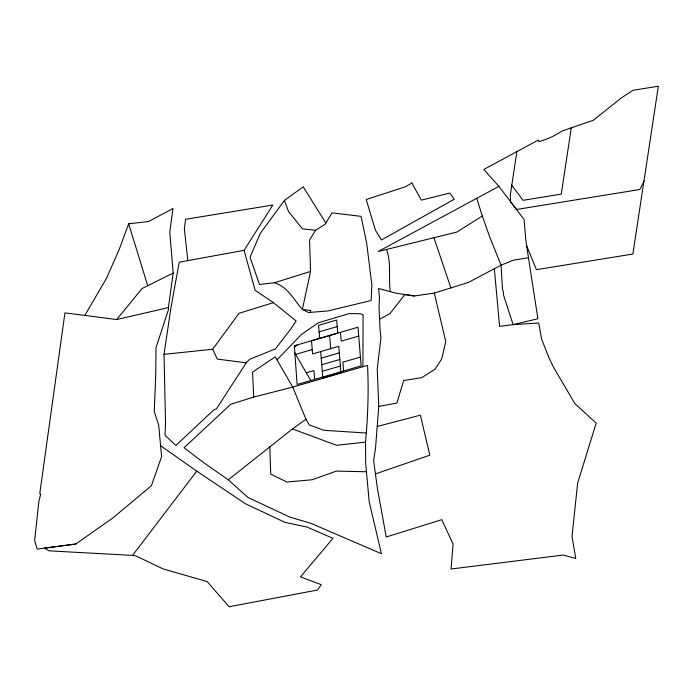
<?xml version="1.0" encoding="UTF-8"?>
<svg xmlns="http://www.w3.org/2000/svg" width="693" height="693" viewBox="0 0 693 693"><rect width="100%" height="100%" fill="white"/><g stroke="black" fill="none" stroke-linecap="round" stroke-linejoin="round"><path stroke-width="1.04" d="M362.933 366.692L363.08 314.839L360.646 313.756L349.419 313.539L318.373 322.773L301.386 334.502L276.992 359.866M365.532 442.16C367.896 416.588 368.789 391.095 367.541 365.358L292.749 387.118L253.699 397.063L230.648 404.296L184.035 447.782L203.673 462.655L228.292 479.799L247.834 497.409L290.003 517.169L310.438 523.137L381.445 553.733L369.196 501.871L365.722 463.582L365.532 442.16L336.529 445.27L292.463 428.924L228.292 479.799M494.36 268.884L499.575 326.325L513.097 324.636L538.704 323.007L541.666 339.249L548.908 357.649L553.586 367.342L574.887 403.655L596.188 423.102L577.633 483.064L572.02 536.547L575.77 558.549L563.21 555.05L451.056 569.014L453.075 544.057L441.787 519.663L386.226 536.997L377.364 488.175L373.622 460.49L375.545 447.973L378.742 406.401L377.243 368.65L380.977 337.716L380.076 329.634L379.028 307.25L379.469 297.401L378.577 288.505L395.686 293.113L414.336 295.98L434.294 293.087L468.459 282.389L501.065 265.142L513.695 260.109L528.464 257.77L525.77 239.639L524.099 219.56L498.934 186.348L483.827 169.473L538.201 140.081L538.894 141.641L540.107 141.303A57.38 37.942 -25.9 0 0 554.374 135.568L562.404 130.916L593.277 120.296L621.638 97.704L633.142 90.22L658.35 86.244L632.865 254.045L536.417 269.681L526.706 245.902M168.408 307.605L173.181 273.033L169.785 232.129L172.981 208.498L148.579 221.535L128.647 223.796L119.257 249.35L106.427 278.456L84.823 315.402L64.934 312.889L39.77 493.641L40.757 493.996L38.886 501.247L34.65 540.375L37.171 549.09L75.78 544.031L112.725 518.043L151.403 485.741L161.616 456.618L158.671 425.043L154.262 411.564L155.752 375.156L156.02 347.695L168.65 309L168.408 307.605L116.693 319.551L84.823 315.402M244.075 250.355L255.154 290.315L273.432 302.633L296.128 321.015L290.817 328.932L275.372 348.925L249.679 359.277L246.206 362.846L216.398 408.905L214.284 409.494L175.866 445.452L164.995 435.265L165.549 423.12L164.007 354.34L170.989 307.493L179.21 262.179L244.075 250.355L272.817 205.05L185.611 219.283L184.347 228.664L187.794 260.611M571.327 127.703L561.261 194.118L523.085 200.303L511.486 184.996M310.395 312.387L327.919 310.949L371.136 300.519L371.872 284.91L366.64 242.862L361.07 216.346L332.068 212.881L325.078 224.272L315.61 230.267L309.563 239.951L310.542 271.422L302.356 309.45L308.645 312.534L310.395 312.387L310.698 310.455L302.356 309.45C293.875 299.766 287.656 286.737 274.463 282.744L259.503 284.468L250.043 257.285L260.247 233.463L284.433 200.398L303.239 186.824L325.831 223.033M516.874 151.611L510.256 195.374L510.585 201.724L516.476 209.485L639.856 189.492L644.092 181.072M164.007 354.34L212.638 349.272L239.059 313.297L273.432 302.633M132.562 555.396L135.767 555.873L163.219 568.962L207.129 581.566L229.114 606.756L317.411 590.046L321.257 584.684L300.459 576.853L332.978 538.305L307.034 527.052L284.927 522.349L245.27 503.664L196.76 471.145L132.562 555.396L49.056 550.84L44.395 548.128L75.78 544.031M116.693 319.551L142.03 288.557L173.181 273.033M294.153 347.73L297.358 344.889M292.463 428.924L305.959 419.274L292.749 387.118L275.242 356.843L252.547 372.115L253.699 397.063M476.758 198.423L482.319 216.008L456.852 232.051L378.179 251.524L498.934 186.348M379.833 319.083L389.968 313.6L404.885 294.534L414.336 295.98M375.563 473.899L429.833 455.154L420.365 415.168L377.347 426.438M274.463 282.744L310.542 271.422M319.109 331.869L337.205 326.602M295.651 354.392L312.24 349.567M358.723 336.044L341.19 341.138L340.488 332.337M321.231 358.16L339.327 352.893M321.76 364.726L339.856 359.468M306.297 372.817L313.938 370.599L314.639 379.4M360.412 357.068L342.888 362.17L343.598 370.972M322.288 371.301L340.384 366.034M378.742 406.401L396.916 403.04L403.681 380.509L421.864 377.633L435.091 369.126L441.736 358.931L445.781 341.562L434.294 293.087M366.562 471.768L336.365 471.093L312.075 479.764L286.954 482.033L270.703 474.142L269.854 446.587M365.817 432.986L323.856 430.318L309.234 424.904L305.959 419.274M315.61 230.267L302.494 228.872L288.444 211.408L284.433 200.398M246.206 362.846L217.299 359.078L212.638 349.272M160.594 445.668L196.76 471.145M294.534 352.468L310.759 380.535M386.477 249.454C391.562 262.829 388.357 277.763 390.298 291.666M482.319 216.008L489.587 236.651L501.065 265.142L502.503 289.605L503.482 291.892L503.335 294.386L513.097 324.636L537.907 318.745L528.464 257.77M433.905 237.647L450.866 287.898M128.647 223.796L147.739 285.75M329.625 335.533L330.691 348.674M319.638 338.444L318.581 325.294L336.677 320.027L337.734 333.177L311.529 340.8L312.595 353.941L338.799 346.318L340.913 372.609L322.817 377.876L320.694 351.585M294.352 345.764L297.115 384.502L361.122 365.878L358.012 327.235L294.352 345.764M411.824 183.004L405.544 186.746L366.207 199.515L375.476 230.319L381.479 239.943L454.227 199.246L449.826 193.078L421.335 200.13L411.824 183.004"/></g></svg>
